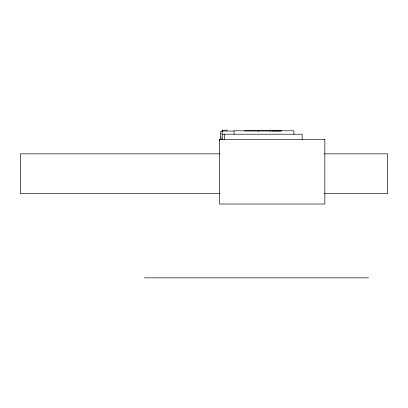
<?xml version="1.0" encoding="UTF-8"?>
<svg xmlns="http://www.w3.org/2000/svg" width="408" height="408" viewBox="0 0 408 408"><rect width="100%" height="100%" fill="white"/><g stroke="black" fill="none" stroke-linecap="round" stroke-linejoin="round"><path stroke-width="0.61" d="M219.402 140.286L220.198 139.317M227.506 130.152L222.181 130.152L222.181 139.317M244.489 130.907L281.928 130.907M222.181 131.055L234.075 131.055M222.181 131.478L220.682 131.478L220.682 138.893L222.181 138.893M220.682 133.89L221.172 133.89M222.181 134.212L302.165 134.212L302.165 139.317M220.682 137.083L221.172 137.083M219.938 153.847L20.4 153.847L20.4 193.667L219.938 193.667M324.488 153.847L387.6 153.847L387.6 193.667L324.488 193.667M144.391 277.848L368.45 277.848M293.928 134.212L293.928 130.795L234.075 130.795L234.075 134.212M280.515 130.907L272.544 130.907M270.57 130.907L270.57 131.279M258.514 130.907L258.514 131.279M224.4 134.212L224.4 139.317M324.834 139.317L219.402 139.317L219.402 204.031L324.834 204.031L324.834 139.317"/></g></svg>
